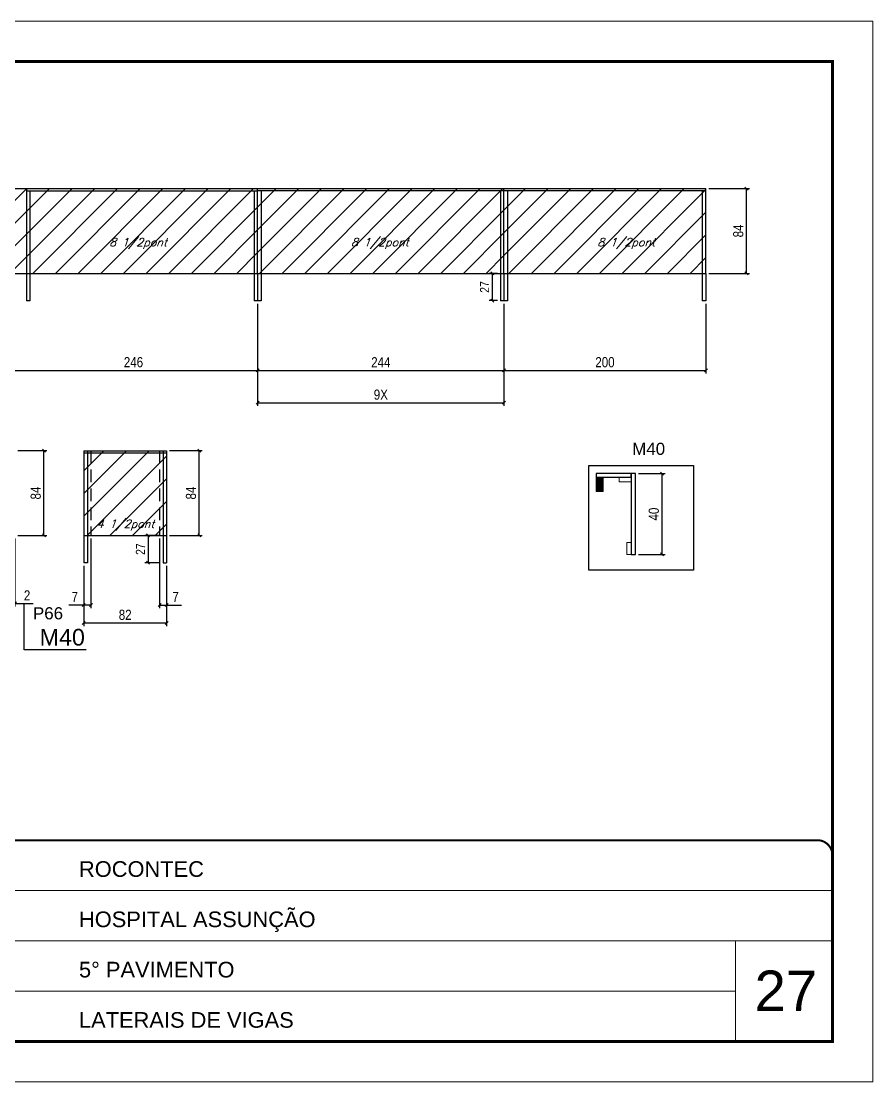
# Model space of a CAD drawing. Extents: x -20960 to -5926, y -2106 to 21915.
# Drawn here: x -8382 to -7538, y 13974 to 15024 of the extents above; entities that cross this region are included whole.
import ezdxf

# ---------------------------------------------------------------- set-up
doc = ezdxf.new("R2010")
doc.units = 0
for name, pattern in [('CONTINUO', [0]), ('DASHED', [0.75, 0.5, -0.25]), ('HIDDEN', [0.375, 0.25, -0.125])]:
    doc.linetypes.add(name, pattern=pattern)
for name, color, linetype in [('5', 5, 'Continuous'), ('COTA', 241, 'Continuous'), ('NOMENCLATURA', 7, 'Continuous'), ('Painéis', 200, 'Continuous'), ('Reaproveitamento', 251, 'Continuous'), ('SARR_2.2x7', 40, 'Continuous'), ('SARR_3.5x7', 81, 'Continuous'), ('texto', 7, 'Continuous')]:
    doc.layers.add(name, color=color, linetype=linetype)
for name, color, linetype, lineweight in [('CARIMBO', 255, 'Continuous', 9), ('Folhas', 255, 'Continuous', 9), ('Madeira', 126, 'Continuous', 18), ('Sarr 2.2x7', 40, 'Continuous', 9), ('SARRAFO DE PRESSAO', 251, 'DASHED', 9)]:
    doc.layers.add(name, color=color, linetype=linetype, lineweight=lineweight)
doc.styles.add('ARIAL', font='arial.ttf')
doc.styles.add('COTA TECNICA', font='techl___.ttf', dxfattribs={"height": 10})
doc.styles.add('COTA TECNICA-50', font='techl___.ttf', dxfattribs={"height": 9})
doc.styles.add('Romans', font='romans.shx')
doc.styles.get("Standard").update_dxf_attribs({"font": 'arial.ttf'})
doc.dimstyles.new('COTA PAINEL-50', dxfattribs={"dimtxt": 9, "dimasz": 3, "dimexe": 3, "dimexo": 3, "dimgap": 3, "dimtad": 1, "dimdec": 1, "dimzin": 12, "dimdsep": 46, "dimtxsty": 'COTA TECNICA-50', "dimblk1": 'OBLIQUE', "dimblk2": 'OBLIQUE', "dimsah": 1, "dimcen": 0.9, "dimclrd": 4, "dimclre": 4, "dimclrt": 240, "dimadec": 1, "dimazin": 3, "dimtfac": 1, "dimtdec": 1, "dimtmove": 0, "dimatfit": 3, "dimfxl": 1, "dimtolj": 1, "dimtzin": 12, "dimarcsym": 0})
doc.dimstyles.new('PAINEL', dxfattribs={"dimtxt": 10, "dimasz": 3, "dimexe": 3, "dimexo": 3, "dimgap": 3, "dimtad": 1, "dimdec": 1, "dimzin": 12, "dimdsep": 46, "dimtxsty": 'COTA TECNICA', "dimblk1": 'OBLIQUE', "dimblk2": 'OBLIQUE', "dimsah": 1, "dimcen": 0.9, "dimclrd": 4, "dimclre": 4, "dimclrt": 240, "dimadec": 1, "dimazin": 3, "dimtfac": 1, "dimtdec": 1, "dimtmove": 0, "dimatfit": 3, "dimfxl": 1, "dimtolj": 1, "dimtzin": 12, "dimarcsym": 0})
pattern_1 = [(45, (-1625.5, -3445.725), (-11.22532, 11.22532), [])]

# ---------------------------------------------------------------- blocks, each defined once
blk = doc.blocks.new('9999999999')
at = {"color": 30, "linetype": 'CONTINUO'}
for p, q in [((98564.6, 34379.6), (99584, 34379.6)), ((98564.6, 34329.8), (99488, 34329.8)), ((99584, 34329.8), (99488, 34329.8)), ((99488, 34329.8), (99488, 34230.2)), ((98564.6, 34280), (99488, 34280))]:
    blk.add_line(p, q, dxfattribs=at)
at = {"color": 30, "linetype": 'CONTINUO', "const_width": 2}
blk.add_lwpolyline([(99584, 34230.2), (99584, 34414.4, 0.414214), (99569, 34429.4), (98229, 34429.4, 0.414214), (98214, 34414.4), (98214, 34245.2, 0.414214), (98229, 34230.2), (99584, 34230.2)], format="xyb", dxfattribs=at)
at = {"layer": 'Folhas'}
blk.add_lwpolyline([(98139, 34190.2), (99624, 34190.2), (99624, 35240.2), (98139, 35240.2)], close=True, dxfattribs=at)
at = {"layer": 'Folhas', "color": 30, "const_width": 3}
blk.add_lwpolyline([(98214, 34230.2), (99584, 34230.2), (99584, 35200.2), (98214, 35200.2)], close=True, dxfattribs=at)
at = {"color": 7, "linetype": 'Continuous', "ltscale": 5, "style": 'ARIAL'}
for s, height, p in [('ROCONTEC', 15.48, (98837.7, 34393.1)), ('HOSPITAL ASSUNÇÃO', 15.483, (98837.7, 34343.3)), ('5° PAVIMENTO', 15.483, (98837.7, 34293.5)), ('LATERAIS DE VIGAS', 15.483, (98837.7, 34243.7))]:
    blk.add_text(s, height=height, dxfattribs=at).set_placement(p)
blk = doc.blocks.new('_Oblique')
at = {"color": 0, "linetype": 'ByBlock', "lineweight": -2}
blk.add_line((-0.5, -0.5), (0.5, 0.5), dxfattribs=at)
blk = doc.blocks.new('*D794')
at = {"layer": 'COTA', "color": 4, "lineweight": -2, "ltscale": 25, "transparency": 16777216}
for p, q in [((-8393.8, 14771.3), (-8393.8, 14675.2)), ((-8147.8, 14744.3), (-8147.8, 14675.2)), ((-8393.8, 14678.2), (-8147.8, 14678.2))]:
    blk.add_line(p, q, dxfattribs=at)
at = {"layer": 'Defpoints', "color": 0, "ltscale": 25, "transparency": 16777216}
for p in [(-8393.8, 14774.3), (-8147.8, 14747.3), (-8147.8, 14678.2)]:
    blk.add_point(p, dxfattribs=at)
at = {"layer": 'COTA', "color": 4, "lineweight": -2, "ltscale": 25, "transparency": 16777216, "xscale": 3, "yscale": 3, "zscale": 3, "rotation": 180}
blk.add_blockref('_Oblique', (-8393.8, 14678.2), dxfattribs=at)
at = {"layer": 'COTA', "color": 4, "lineweight": -2, "ltscale": 25, "transparency": 16777216, "xscale": 3, "yscale": 3, "zscale": 3}
blk.add_blockref('_Oblique', (-8147.8, 14678.2), dxfattribs=at)
at = {"layer": 'COTA', "color": 240, "ltscale": 25, "transparency": 16777216, "insert": (-8270.8, 14686.3), "char_height": 10, "attachment_point": 5, "style": 'COTA TECNICA'}
blk.add_mtext('\\A1;246', dxfattribs=at)
blk = doc.blocks.new('*D795')
at = {"layer": 'COTA', "color": 4, "lineweight": -2, "ltscale": 25, "transparency": 16777216}
for p, q in [((-8147.8, 14744.3), (-8147.8, 14675.2)), ((-7903.8, 14744.3), (-7903.8, 14675.2)), ((-8147.8, 14678.2), (-7903.8, 14678.2))]:
    blk.add_line(p, q, dxfattribs=at)
at = {"layer": 'Defpoints', "color": 0, "ltscale": 25, "transparency": 16777216}
for p in [(-8147.8, 14747.3), (-7903.8, 14747.3), (-7903.8, 14678.2)]:
    blk.add_point(p, dxfattribs=at)
at = {"layer": 'COTA', "color": 4, "lineweight": -2, "ltscale": 25, "transparency": 16777216, "xscale": 3, "yscale": 3, "zscale": 3, "rotation": 180}
blk.add_blockref('_Oblique', (-8147.8, 14678.2), dxfattribs=at)
at = {"layer": 'COTA', "color": 4, "lineweight": -2, "ltscale": 25, "transparency": 16777216, "xscale": 3, "yscale": 3, "zscale": 3}
blk.add_blockref('_Oblique', (-7903.8, 14678.2), dxfattribs=at)
at = {"layer": 'COTA', "color": 240, "ltscale": 25, "transparency": 16777216, "insert": (-8025.8, 14686.3), "char_height": 10, "attachment_point": 5, "style": 'COTA TECNICA'}
blk.add_mtext('\\A1;244', dxfattribs=at)
blk = doc.blocks.new('*D796')
at = {"layer": 'COTA', "color": 4, "lineweight": -2, "ltscale": 25, "transparency": 16777216}
for p, q in [((-8147.8, 14744.3), (-8147.8, 14643.2)), ((-7903.8, 14744.3), (-7903.8, 14643.2)), ((-8147.8, 14646.2), (-7903.8, 14646.2))]:
    blk.add_line(p, q, dxfattribs=at)
at = {"layer": 'Defpoints', "color": 0, "ltscale": 25, "transparency": 16777216}
for p in [(-8147.8, 14747.3), (-7903.8, 14747.3), (-7903.8, 14646.2)]:
    blk.add_point(p, dxfattribs=at)
at = {"layer": 'COTA', "color": 4, "lineweight": -2, "ltscale": 25, "transparency": 16777216, "xscale": 3, "yscale": 3, "zscale": 3, "rotation": 180}
blk.add_blockref('_Oblique', (-8147.8, 14646.2), dxfattribs=at)
at = {"layer": 'COTA', "color": 4, "lineweight": -2, "ltscale": 25, "transparency": 16777216, "xscale": 3, "yscale": 3, "zscale": 3}
blk.add_blockref('_Oblique', (-7903.8, 14646.2), dxfattribs=at)
at = {"layer": 'COTA', "color": 240, "ltscale": 25, "transparency": 16777216, "insert": (-8025.8, 14654.2), "char_height": 10, "attachment_point": 5, "style": 'COTA TECNICA'}
blk.add_mtext('\\A1;9X', dxfattribs=at)
blk = doc.blocks.new('*D800')
at = {"layer": 'COTA', "color": 4, "lineweight": -2, "ltscale": 25, "transparency": 16777216}
for p, q in [((-8390.2, 14511.8), (-8390.2, 14444.5)), ((-8388.2, 14511.8), (-8388.2, 14444.5)), ((-8390.2, 14447.5), (-8393.2, 14447.5)), ((-8390.2, 14447.5), (-8388.2, 14447.5)), ((-8388.2, 14447.5), (-8370.1, 14447.5))]:
    blk.add_line(p, q, dxfattribs=at)
at = {"layer": 'Defpoints', "color": 0, "ltscale": 25, "transparency": 16777216}
for p in [(-8390.2, 14514.8), (-8388.2, 14514.8), (-8388.2, 14447.5)]:
    blk.add_point(p, dxfattribs=at)
at = {"layer": 'COTA', "color": 4, "lineweight": -2, "ltscale": 25, "transparency": 16777216, "xscale": 3, "yscale": 3, "zscale": 3}
blk.add_blockref('_Oblique', (-8390.2, 14447.5), dxfattribs=at)
at = {"layer": 'COTA', "color": 4, "lineweight": -2, "ltscale": 25, "transparency": 16777216, "xscale": 3, "yscale": 3, "zscale": 3, "rotation": 180}
blk.add_blockref('_Oblique', (-8388.2, 14447.5), dxfattribs=at)
at = {"layer": 'COTA', "color": 240, "ltscale": 25, "transparency": 16777216, "insert": (-8376.2, 14455.5), "char_height": 10, "attachment_point": 5, "style": 'COTA TECNICA'}
blk.add_mtext('\\A1;2', dxfattribs=at)
blk = doc.blocks.new('*D817')
at = {"layer": 'Defpoints', "color": 0, "linetype": 'ByBlock', "transparency": 16777216}
for p in [(-7773.7, 14576), (-7773.7, 14496), (-7747.3, 14496)]:
    blk.add_point(p, dxfattribs=at)
at = {"layer": 'Sarr 2.2x7', "color": 4, "linetype": 'ByBlock', "lineweight": -2, "transparency": 16777216}
for p, q in [((-7770.7, 14576), (-7744.3, 14576)), ((-7747.3, 14576), (-7747.3, 14496)), ((-7770.7, 14496), (-7744.3, 14496))]:
    blk.add_line(p, q, dxfattribs=at)
at = {"layer": 'Sarr 2.2x7', "color": 4, "linetype": 'ByBlock', "lineweight": -2, "transparency": 16777216, "xscale": 3, "yscale": 3, "zscale": 3}
for p, rotation in [((-7747.3, 14576), 90), ((-7747.3, 14496), 270)]:
    blk.add_blockref('_Oblique', p, dxfattribs=dict(at, rotation=rotation))
at = {"layer": 'Sarr 2.2x7', "color": 240, "linetype": 'ByBlock', "transparency": 16777216, "insert": (-7755.4, 14536), "char_height": 10, "attachment_point": 5, "rotation": 90, "style": 'COTA TECNICA'}
blk.add_mtext('\\A1;40', dxfattribs=at)
blk = doc.blocks.new('*D818')
at = {"layer": 'COTA', "color": 4, "lineweight": -2, "ltscale": 25, "transparency": 16777216}
for p, q in [((-8245, 14511.8), (-8245, 14442.9)), ((-8238, 14484.8), (-8238, 14442.9)), ((-8245, 14445.9), (-8238, 14445.9)), ((-8238, 14445.9), (-8223.3, 14445.9))]:
    blk.add_line(p, q, dxfattribs=at)
at = {"layer": 'Defpoints', "color": 0, "ltscale": 25, "transparency": 16777216}
for p in [(-8245, 14514.8), (-8238, 14487.8), (-8238, 14445.9)]:
    blk.add_point(p, dxfattribs=at)
at = {"layer": 'COTA', "color": 4, "lineweight": -2, "ltscale": 25, "transparency": 16777216, "xscale": 3, "yscale": 3, "zscale": 3, "rotation": 180}
blk.add_blockref('_Oblique', (-8245, 14445.9), dxfattribs=at)
at = {"layer": 'COTA', "color": 4, "lineweight": -2, "ltscale": 25, "transparency": 16777216, "xscale": 3, "yscale": 3, "zscale": 3}
blk.add_blockref('_Oblique', (-8238, 14445.9), dxfattribs=at)
at = {"layer": 'COTA', "color": 240, "ltscale": 25, "transparency": 16777216, "insert": (-8229.1, 14454), "char_height": 10, "attachment_point": 5, "style": 'COTA TECNICA'}
blk.add_mtext('\\A1;7', dxfattribs=at)
blk = doc.blocks.new('*D801')
at = {"layer": 'COTA', "color": 4, "lineweight": -2, "ltscale": 25, "transparency": 16777216}
for p, q in [((-8313, 14511.8), (-8313, 14442.9)), ((-8320, 14484.8), (-8320, 14442.9)), ((-8320, 14445.9), (-8334.7, 14445.9)), ((-8313, 14445.9), (-8320, 14445.9))]:
    blk.add_line(p, q, dxfattribs=at)
at = {"layer": 'Defpoints', "color": 0, "ltscale": 25, "transparency": 16777216}
for p in [(-8313, 14514.8), (-8320, 14487.8), (-8320, 14445.9)]:
    blk.add_point(p, dxfattribs=at)
at = {"layer": 'COTA', "color": 4, "lineweight": -2, "ltscale": 25, "transparency": 16777216, "xscale": 3, "yscale": 3, "zscale": 3, "rotation": 180}
blk.add_blockref('_Oblique', (-8320, 14445.9), dxfattribs=at)
at = {"layer": 'COTA', "color": 4, "lineweight": -2, "ltscale": 25, "transparency": 16777216, "xscale": 3, "yscale": 3, "zscale": 3}
blk.add_blockref('_Oblique', (-8313, 14445.9), dxfattribs=at)
at = {"layer": 'COTA', "color": 240, "ltscale": 25, "transparency": 16777216, "insert": (-8328.9, 14454), "char_height": 10, "attachment_point": 5, "style": 'COTA TECNICA'}
blk.add_mtext('\\A1;7', dxfattribs=at)
blk = doc.blocks.new('*D802')
at = {"layer": 'COTA', "color": 4, "lineweight": -2, "ltscale": 25, "transparency": 16777216}
for p, q in [((-8320, 14484.8), (-8320, 14425.1)), ((-8238, 14484.8), (-8238, 14425.1)), ((-8238, 14428.1), (-8320, 14428.1))]:
    blk.add_line(p, q, dxfattribs=at)
at = {"layer": 'Defpoints', "color": 0, "ltscale": 25, "transparency": 16777216}
for p in [(-8320, 14487.8), (-8238, 14487.8), (-8320, 14428.1)]:
    blk.add_point(p, dxfattribs=at)
at = {"layer": 'COTA', "color": 4, "lineweight": -2, "ltscale": 25, "transparency": 16777216, "xscale": 3, "yscale": 3, "zscale": 3, "rotation": 180}
blk.add_blockref('_Oblique', (-8320, 14428.1), dxfattribs=at)
at = {"layer": 'COTA', "color": 4, "lineweight": -2, "ltscale": 25, "transparency": 16777216, "xscale": 3, "yscale": 3, "zscale": 3}
blk.add_blockref('_Oblique', (-8238, 14428.1), dxfattribs=at)
at = {"layer": 'COTA', "color": 240, "ltscale": 25, "transparency": 16777216, "insert": (-8279, 14436.2), "char_height": 10, "attachment_point": 5, "style": 'COTA TECNICA'}
blk.add_mtext('\\A1;82', dxfattribs=at)
blk = doc.blocks.new('*D819')
at = {"layer": 'COTA', "color": 4, "lineweight": -2, "ltscale": 25, "transparency": 16777216}
for p, q in [((-8235, 14598.8), (-8202.7, 14598.8)), ((-8205.7, 14514.8), (-8205.7, 14598.8)), ((-8235, 14514.8), (-8202.7, 14514.8))]:
    blk.add_line(p, q, dxfattribs=at)
at = {"layer": 'Defpoints', "color": 0, "ltscale": 25, "transparency": 16777216}
for p in [(-8238, 14598.8), (-8205.7, 14598.8), (-8238, 14514.8)]:
    blk.add_point(p, dxfattribs=at)
at = {"layer": 'COTA', "color": 4, "lineweight": -2, "ltscale": 25, "transparency": 16777216, "xscale": 3, "yscale": 3, "zscale": 3}
for p, rotation in [((-8205.7, 14598.8), 90), ((-8205.7, 14514.8), 270)]:
    blk.add_blockref('_Oblique', p, dxfattribs=dict(at, rotation=rotation))
at = {"layer": 'COTA', "color": 240, "ltscale": 25, "transparency": 16777216, "insert": (-8213.8, 14556.8), "char_height": 10, "attachment_point": 5, "rotation": 90, "style": 'COTA TECNICA'}
blk.add_mtext('\\A1;84', dxfattribs=at)
blk = doc.blocks.new('*D805')
at = {"layer": 'COTA', "color": 4, "lineweight": -2, "ltscale": 25, "transparency": 16777216}
for p, q in [((-7903.8, 14744.3), (-7903.8, 14675.2)), ((-7703.8, 14744.3), (-7703.8, 14675.2)), ((-7903.8, 14678.2), (-7703.8, 14678.2))]:
    blk.add_line(p, q, dxfattribs=at)
at = {"layer": 'Defpoints', "color": 0, "ltscale": 25, "transparency": 16777216}
for p in [(-7903.8, 14747.3), (-7703.8, 14747.3), (-7703.8, 14678.2)]:
    blk.add_point(p, dxfattribs=at)
at = {"layer": 'COTA', "color": 4, "lineweight": -2, "ltscale": 25, "transparency": 16777216, "xscale": 3, "yscale": 3, "zscale": 3, "rotation": 180}
blk.add_blockref('_Oblique', (-7903.8, 14678.2), dxfattribs=at)
at = {"layer": 'COTA', "color": 4, "lineweight": -2, "ltscale": 25, "transparency": 16777216, "xscale": 3, "yscale": 3, "zscale": 3}
blk.add_blockref('_Oblique', (-7703.8, 14678.2), dxfattribs=at)
at = {"layer": 'COTA', "color": 240, "ltscale": 25, "transparency": 16777216, "insert": (-7803.8, 14686.3), "char_height": 10, "attachment_point": 5, "style": 'COTA TECNICA'}
blk.add_mtext('\\A1;200', dxfattribs=at)
blk = doc.blocks.new('*D823')
at = {"layer": 'COTA', "color": 4, "lineweight": -2, "ltscale": 25, "transparency": 16777216}
for p, q in [((-7700.8, 14858.3), (-7660.6, 14858.3)), ((-7663.6, 14774.3), (-7663.6, 14858.3)), ((-7700.8, 14774.3), (-7660.6, 14774.3))]:
    blk.add_line(p, q, dxfattribs=at)
at = {"layer": 'Defpoints', "color": 0, "ltscale": 25, "transparency": 16777216}
for p in [(-7703.8, 14858.3), (-7663.6, 14858.3), (-7703.8, 14774.3)]:
    blk.add_point(p, dxfattribs=at)
at = {"layer": 'COTA', "color": 4, "lineweight": -2, "ltscale": 25, "transparency": 16777216, "xscale": 3, "yscale": 3, "zscale": 3}
for p, rotation in [((-7663.6, 14858.3), 90), ((-7663.6, 14774.3), 270)]:
    blk.add_blockref('_Oblique', p, dxfattribs=dict(at, rotation=rotation))
at = {"layer": 'COTA', "color": 240, "ltscale": 25, "transparency": 16777216, "insert": (-7671.7, 14816.3), "char_height": 10, "attachment_point": 5, "rotation": 90, "style": 'COTA TECNICA'}
blk.add_mtext('\\A1;84', dxfattribs=at)
blk = doc.blocks.new('*D824')
at = {"layer": 'COTA', "color": 4, "lineweight": -2, "ltscale": 25, "transparency": 16777216}
for p, q in [((-8385.2, 14598.8), (-8356.5, 14598.8)), ((-8359.5, 14514.8), (-8359.5, 14598.8)), ((-8385.2, 14514.8), (-8356.5, 14514.8))]:
    blk.add_line(p, q, dxfattribs=at)
at = {"layer": 'Defpoints', "color": 0, "ltscale": 25, "transparency": 16777216}
for p in [(-8388.2, 14598.8), (-8359.5, 14598.8), (-8388.2, 14514.8)]:
    blk.add_point(p, dxfattribs=at)
at = {"layer": 'COTA', "color": 4, "lineweight": -2, "ltscale": 25, "transparency": 16777216, "xscale": 3, "yscale": 3, "zscale": 3}
for p, rotation in [((-8359.5, 14598.8), 90), ((-8359.5, 14514.8), 270)]:
    blk.add_blockref('_Oblique', p, dxfattribs=dict(at, rotation=rotation))
at = {"layer": 'COTA', "color": 240, "ltscale": 25, "transparency": 16777216, "insert": (-8367.6, 14556.8), "char_height": 10, "attachment_point": 5, "rotation": 90, "style": 'COTA TECNICA'}
blk.add_mtext('\\A1;84', dxfattribs=at)
blk = doc.blocks.new('*D829')
at = {"layer": 'COTA', "color": 4, "lineweight": -2, "transparency": 16777216}
for p, q in [((-7910.3, 14774.3), (-7918.5, 14774.3)), ((-7915.5, 14774.3), (-7915.5, 14747.3)), ((-7910.3, 14747.3), (-7918.5, 14747.3))]:
    blk.add_line(p, q, dxfattribs=at)
at = {"layer": 'Defpoints', "color": 0, "transparency": 16777216}
for p in [(-7907.3, 14774.3), (-7915.5, 14747.3), (-7907.3, 14747.3)]:
    blk.add_point(p, dxfattribs=at)
at = {"layer": 'COTA', "color": 4, "lineweight": -2, "transparency": 16777216, "xscale": 3, "yscale": 3, "zscale": 3}
for p, rotation in [((-7915.5, 14774.3), 90), ((-7915.5, 14747.3), 270)]:
    blk.add_blockref('_Oblique', p, dxfattribs=dict(at, rotation=rotation))
at = {"layer": 'COTA', "color": 240, "transparency": 16777216, "insert": (-7923, 14760.8), "char_height": 9, "attachment_point": 5, "rotation": 90, "style": 'COTA TECNICA-50'}
blk.add_mtext('\\A1;27', dxfattribs=at)
blk = doc.blocks.new('*D831')
at = {"layer": 'COTA', "color": 4, "lineweight": -2, "transparency": 16777216}
for p, q in [((-8244.5, 14514.8), (-8259.4, 14514.8)), ((-8256.4, 14514.8), (-8256.4, 14487.8)), ((-8244.5, 14487.8), (-8259.4, 14487.8))]:
    blk.add_line(p, q, dxfattribs=at)
at = {"layer": 'Defpoints', "color": 0, "transparency": 16777216}
for p in [(-8241.5, 14514.8), (-8256.4, 14487.8), (-8241.5, 14487.8)]:
    blk.add_point(p, dxfattribs=at)
at = {"layer": 'COTA', "color": 4, "lineweight": -2, "transparency": 16777216, "xscale": 3, "yscale": 3, "zscale": 3}
for p, rotation in [((-8256.4, 14514.8), 90), ((-8256.4, 14487.8), 270)]:
    blk.add_blockref('_Oblique', p, dxfattribs=dict(at, rotation=rotation))
at = {"layer": 'COTA', "color": 240, "transparency": 16777216, "insert": (-8263.9, 14501.3), "char_height": 9, "attachment_point": 5, "rotation": 90, "style": 'COTA TECNICA-50'}
blk.add_mtext('\\A1;27', dxfattribs=at)

msp = doc.modelspace()

# ---------------------------------------------------------------- hatches: boundary and pattern name
at = {"layer": 'Madeira'}
h = msp.add_hatch(dxfattribs=at)
h.set_pattern_fill('ANSI31', color=256, scale=0.2, angle=270, style=0)
h.set_pattern_definition([(315, (8831.281, 1224.278), (0.449012806, 0.449012806), [])])
h.paths.add_polyline_path([(-7812.66, 14558.41), (-7805.66, 14558.41), (-7805.66, 14572.41), (-7812.66, 14572.41)])
at = {"layer": 'Reaproveitamento'}
h = msp.add_hatch(dxfattribs=at)
h.set_pattern_fill('ANSI31', color=256, scale=5)
h.set_pattern_definition(pattern_1)
h.paths.add_polyline_path([(-8147.85, 14774.26), (-8147.85, 14858.26), (-8391.85, 14858.26), (-8391.85, 14774.26)])
h = msp.add_hatch(dxfattribs=at)
h.set_pattern_fill('ANSI31', color=256, scale=5)
h.set_pattern_definition(pattern_1)
h.paths.add_polyline_path([(-7903.85, 14774.26), (-7903.85, 14858.26), (-8147.85, 14858.26), (-8147.85, 14774.26)])
h = msp.add_hatch(dxfattribs=at)
h.set_pattern_fill('ANSI31', color=256, scale=5)
h.set_pattern_definition(pattern_1)
h.paths.add_polyline_path([(-7703.85, 14774.26), (-7703.85, 14858.26), (-7903.85, 14858.26), (-7903.85, 14774.26)])
h = msp.add_hatch(dxfattribs=at)
h.set_pattern_fill('ANSI31', color=256, scale=5)
h.set_pattern_definition([(45, (-1612, 1148.575), (-11.22532, 11.22532), [])])
h.paths.add_polyline_path([(-8238, 14598.76), (-8320, 14598.76), (-8320, 14514.76), (-8238, 14514.76)])

# ---------------------------------------------------------------- linework, layer by layer
at = {"linetype": 'ByBlock'}
msp.add_lwpolyline([(-7819.65, 14584.17), (-7716.21, 14584.17), (-7716.21, 14480.32), (-7819.65, 14480.32)], close=True, dxfattribs=at)
at = {"layer": 'Madeira'}
msp.add_lwpolyline([(-7812.66, 14572.41), (-7805.66, 14572.41), (-7805.66, 14558.41), (-7812.66, 14558.41)], close=True, dxfattribs=at)
at = {"layer": 'NOMENCLATURA', "linetype": 'Continuous'}
for p, q in [((-8379.17, 14401.61), (-8379.17, 14447.51)), ((-8317.68, 14401.61), (-8379.17, 14401.61))]:
    msp.add_line(p, q, dxfattribs=at)
at = {"layer": 'Painéis'}
for p, q in [((-8393.85, 14858.26), (-7703.85, 14858.26)), ((-8393.85, 14774.26), (-7703.85, 14774.26))]:
    msp.add_line(p, q, dxfattribs=at)
at = {"layer": 'Painéis', "ltscale": 25}
for p, q in [((-8147.85, 14774.26), (-8147.85, 14858.26)), ((-7903.85, 14774.26), (-7903.85, 14858.26)), ((-7703.85, 14774.26), (-7703.85, 14858.26)), ((-8320, 14598.76), (-8238, 14598.76)), ((-8320, 14598.76), (-8320, 14514.76)), ((-8238, 14598.76), (-8238, 14514.76)), ((-8320, 14514.76), (-8238, 14514.76))]:
    msp.add_line(p, q, dxfattribs=at)
at = {"layer": 'Painéis', "linetype": 'ByBlock'}
msp.add_lwpolyline([(-7777.7, 14576.01), (-7812.64, 14576.01), (-7812.64, 14572.41), (-7777.7, 14572.41), (-7777.7, 14576.01)], dxfattribs=at)
at = {"layer": 'Painéis'}
msp.add_lwpolyline([(-7777.7, 14496.01), (-7773.7, 14496.01), (-7773.7, 14576.01), (-7777.7, 14576.01)], close=True, dxfattribs=at)
at = {"layer": 'Sarr 2.2x7', "linetype": 'ByBlock'}
for points in [[(-7777.7, 14572.41), (-7789.7, 14572.41), (-7789.7, 14568.01), (-7777.7, 14568.01), (-7777.7, 14572.41)], [(-7777.7, 14496.01), (-7777.7, 14508.01), (-7782.1, 14508.01), (-7782.1, 14496.01), (-7777.7, 14496.01)]]:
    msp.add_lwpolyline(points, dxfattribs=at)
at = {"layer": 'SARR_2.2x7', "linetype": 'Continuous'}
for p, q in [((-8376.85, 14856.06), (-8147.85, 14856.06)), ((-7903.85, 14856.06), (-8147.85, 14856.06)), ((-7703.85, 14856.06), (-7903.85, 14856.06)), ((-8320, 14596.56), (-8238, 14596.56))]:
    msp.add_line(p, q, dxfattribs=at)
at = {"layer": 'SARR_2.2x7', "linetype": 'HIDDEN', "ltscale": 50}
for p, q in [((-8313, 14598.76), (-8313, 14514.76)), ((-8245, 14598.76), (-8245, 14514.76))]:
    msp.add_line(p, q, dxfattribs=at)
at = {"layer": 'SARR_3.5x7'}
for p, q in [((-8376.85, 14858.26), (-8376.85, 14747.26)), ((-8373.35, 14856.06), (-8373.35, 14747.26)), ((-8151.35, 14856.06), (-8151.35, 14747.26)), ((-8144.35, 14856.06), (-8144.35, 14747.26)), ((-7907.35, 14856.06), (-7907.35, 14747.26)), ((-7900.35, 14856.06), (-7900.35, 14747.26)), ((-7707.35, 14856.06), (-7707.35, 14747.26)), ((-8147.85, 14774.26), (-8147.85, 14747.26)), ((-7903.85, 14774.26), (-7903.85, 14747.26)), ((-7703.85, 14774.26), (-7703.85, 14747.26)), ((-8316.5, 14598.76), (-8316.5, 14487.76)), ((-8241.5, 14598.76), (-8241.5, 14487.76)), ((-8320, 14514.76), (-8320, 14487.76)), ((-8238, 14514.76), (-8238, 14487.76)), ((-8316.5, 14487.76), (-8320, 14487.76)), ((-8241.5, 14487.76), (-8238, 14487.76))]:
    msp.add_line(p, q, dxfattribs=at)
at = {"layer": 'SARR_3.5x7', "ltscale": 25}
for p, q in [((-8373.35, 14747.26), (-8376.85, 14747.26)), ((-8147.85, 14747.26), (-8151.35, 14747.26)), ((-8144.35, 14747.26), (-8147.85, 14747.26)), ((-7903.85, 14747.26), (-7907.35, 14747.26)), ((-7900.35, 14747.26), (-7903.85, 14747.26)), ((-7703.85, 14747.26), (-7707.35, 14747.26))]:
    msp.add_line(p, q, dxfattribs=at)

# ---------------------------------------------------------------- block references
at = {"layer": 'SARRAFO DE PRESSAO', "color": 6, "linetype": 'ByBlock'}
msp.add_blockref('9999999999', (-107162.48, -20216.26), dxfattribs=at)

# ---------------------------------------------------------------- texts
at = {"layer": '5', "color": 7, "linetype": 'Continuous'}
msp.add_text('M40', height=12, rotation=359.99996, dxfattribs=at).set_placement((-7776.81, 14594.61))
at = {"layer": '5', "linetype": 'Continuous'}
msp.add_text('P66', height=12, rotation=0.00004, dxfattribs=at).set_placement((-8370.39, 14431.77))
at = {"layer": 'CARIMBO', "style": 'ARIAL'}
msp.add_text('27', height=40, dxfattribs=at).set_placement((-7655.64, 14044.08))
at = {"layer": 'NOMENCLATURA', "linetype": 'Continuous'}
msp.add_text('M40', height=16.5, rotation=0, dxfattribs=at).set_placement((-8363.77, 14405.81))
at = {"layer": 'texto', "color": 2, "char_height": 8, "attachment_point": 5, "style": 'Romans'}
for s, insert in [('{\\Q19;\\C256;8 1/2pont}', (-8266.23, 14803.82)), ('{\\Q19;\\C256;8 1/2pont}', (-8026.74, 14803.82)), ('{\\Q19;\\C256;8 1/2pont}', (-7782.74, 14803.82)), ('{\\Q19;\\C256;4 1/2pont}', (-8278.66, 14525.08))]:
    msp.add_mtext(s, dxfattribs=dict(at, insert=insert))

# ---------------------------------------------------------------- dimensions: what is measured, and where the dimension line sits
at = {"layer": 'COTA', "ltscale": 25}
for base, p1, p2, picture, middle in [((-7663.61, 14858.26), (-7703.85, 14774.26), (-7703.85, 14858.26), '*D823', (-7671.71, 14816.26)), ((-8359.51, 14598.76), (-8388.23, 14514.76), (-8388.23, 14598.76), '*D824', (-8367.6, 14556.76))]:
    dim = msp.add_linear_dim(base=base, p1=p1, p2=p2, angle=90, dimstyle='PAINEL', override={"dimtmove": 1}, dxfattribs=at)
    dim.commit()
    dim.dimension.update_dxf_attribs({"geometry": picture, "text_midpoint": middle})
for base, p1, p2, picture, middle in [((-8147.85, 14678.22), (-8393.85, 14774.26), (-8147.85, 14747.26), '*D794', (-8270.85, 14686.33)), ((-7903.85, 14678.22), (-8147.85, 14747.26), (-7903.85, 14747.26), '*D795', (-8025.85, 14686.3)), ((-7703.85, 14678.22), (-7903.85, 14747.26), (-7703.85, 14747.26), '*D805', (-7803.85, 14686.33)), ((-8388.23, 14447.51), (-8390.23, 14514.76), (-8388.23, 14514.76), '*D800', (-8376.17, 14455.51)), ((-8320, 14445.93), (-8313, 14514.76), (-8320, 14487.76), '*D801', (-8328.87, 14454)), ((-8238, 14445.93), (-8245, 14514.76), (-8238, 14487.76), '*D818', (-8229.14, 14454)), ((-8320, 14428.09), (-8238, 14487.76), (-8320, 14487.76), '*D802', (-8279, 14436.19))]:
    dim = msp.add_linear_dim(base=base, p1=p1, p2=p2, dimstyle='PAINEL', dxfattribs=at)
    dim.commit()
    dim.dimension.update_dxf_attribs({"geometry": picture, "text_midpoint": middle})
at = {"layer": 'COTA'}
for base, p1, p2, picture, middle in [((-7915.48, 14747.26), (-7907.35, 14774.26), (-7907.35, 14747.26), '*D829', (-7923.05, 14760.76)), ((-8256.36, 14487.76), (-8241.5, 14514.76), (-8241.5, 14487.76), '*D831', (-8263.92, 14501.26))]:
    dim = msp.add_linear_dim(base=base, p1=p1, p2=p2, angle=90, dimstyle='COTA PAINEL-50', dxfattribs=at)
    dim.commit()
    dim.dimension.update_dxf_attribs({"geometry": picture, "text_midpoint": middle})
at = {"layer": 'COTA', "ltscale": 25}
dim = msp.add_linear_dim(base=(-7903.85, 14646.16), p1=(-8147.85, 14747.26), p2=(-7903.85, 14747.26), text='9X', dimstyle='PAINEL', dxfattribs=at)
dim.commit()
dim.dimension.update_dxf_attribs({"geometry": '*D796', "text_midpoint": (-8025.85, 14654.25)})
dim = msp.add_linear_dim(base=(-8205.74, 14598.76), p1=(-8238, 14514.76), p2=(-8238, 14598.76), angle=90, dimstyle='PAINEL', dxfattribs=at)
dim.commit()
dim.dimension.update_dxf_attribs({"geometry": '*D819', "text_midpoint": (-8213.84, 14556.76)})
at = {"layer": 'Sarr 2.2x7', "linetype": 'ByBlock'}
dim = msp.add_linear_dim(base=(-7747.25, 14496.01), p1=(-7773.7, 14576.01), p2=(-7773.7, 14496.01), angle=90, dimstyle='PAINEL', override={"dimlfac": 0.5}, dxfattribs=at)
dim.commit()
dim.dimension.update_dxf_attribs({"geometry": '*D817', "text_midpoint": (-7755.36, 14536.01)})

doc.saveas('drawing.dxf')
